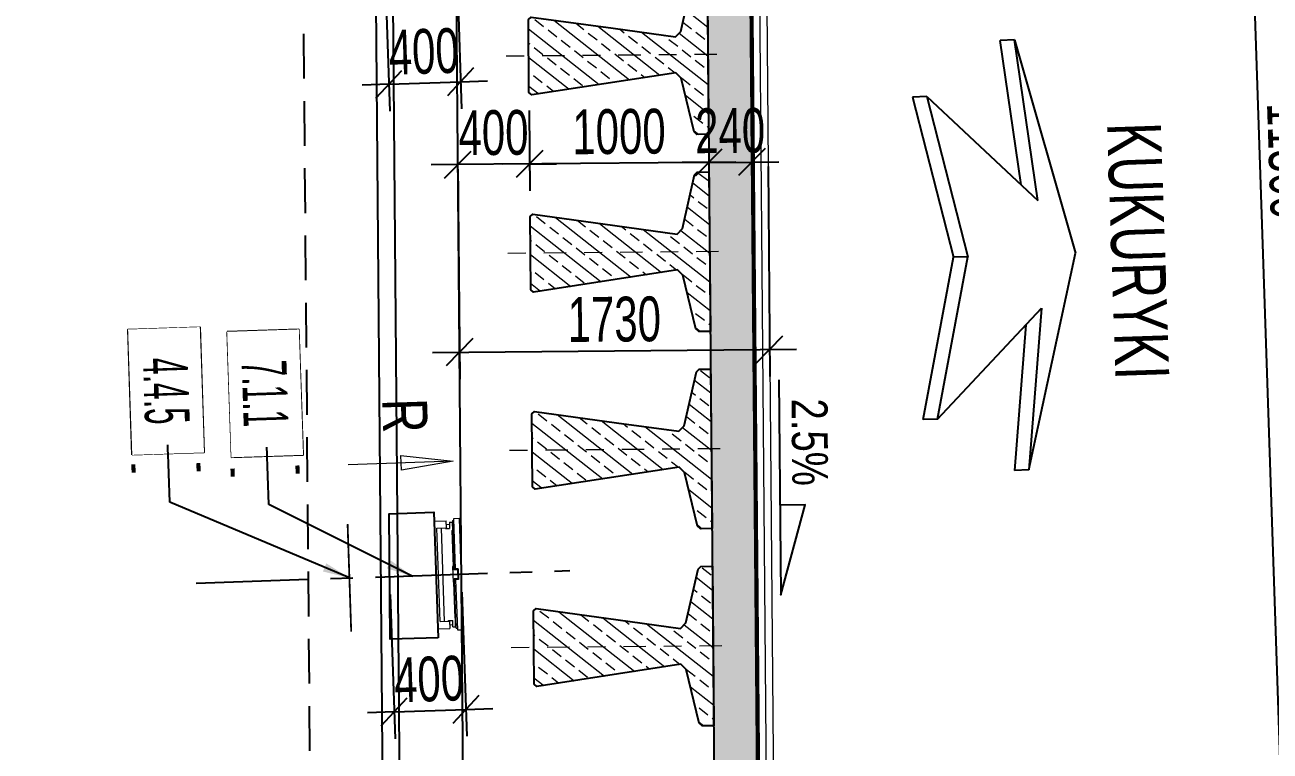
# Model space of a CAD drawing. Header units: metres. Extents: x 8395712 to 9795150, y 4166577 to 5794892.
# Drawn here: x 8418317.16 to 8418324.11, y 5772426.22 to 5772430.27 of the extents above; entities that cross this region are included whole.
import ezdxf
from ezdxf.enums import TextEntityAlignment as Align

# ---------------------------------------------------------------- set-up
doc = ezdxf.new("R2010")
doc.units = ezdxf.units.M
doc.set_wipeout_variables(frame=1)
doc.header["$PDMODE"] = 35
doc.header["$PDSIZE"] = 0.002
doc.linetypes.add('CENTER', pattern=[2, 1.25, -0.25, 0.25, -0.25])
doc.linetypes.add('HIDDEN', pattern=[0.375, 0.25, -0.125])
for name, color, linetype, lineweight in [('$0$AII_M_wyposażenie', 8, 'Continuous', 9), ('AII_M_konstrukcja', 1, 'Continuous', 25), ('AII_M_kreskowanie', 8, 'Continuous', 0), ('AII_M_nawierzchnia', 9, 'Continuous', 18), ('AII_M_opisy', 1, 'Continuous', 25), ('AII_M_opisy wymiary', 1, 'Continuous', 25), ('AII_M_osie', 9, 'CENTER', 18), ('AII_M_wymiary', 1, 'Continuous', 25), ('AII_M_wyposazenie', 1, 'Continuous', 25)]:
    doc.layers.add(name, color=color, linetype=linetype, lineweight=lineweight)
for name, color, linetype in [('$4$AII_M_obiekty', 7, 'Continuous'), ('00RysOpi-T', 2, 'Continuous'), ('AII_M_izolacja', 8, 'Continuous'), ('AII_M_konstrukcja beton', 3, 'Continuous'), ('AII_M_opis', 1, 'Continuous'), ('AII_M_opisy do legendy', 2, 'Continuous'), ('AII_M_osie główne', 8, 'CENTER'), ('AII_M_podpory', 1, 'Continuous'), ('AII_M_wyposażenie', 8, 'Continuous')]:
    doc.layers.add(name, color=color, linetype=linetype)
doc.styles.add('AII_norm.', font='CDMSIMPL.shx', dxfattribs={"width": 0.75, "bigfont": 'CDMBIGPL.shx'})
doc.styles.add('CDMSTYLE', font='CDMSIMPL.shx', dxfattribs={"width": 0.7, "bigfont": 'CDMBIGPL.shx'})
doc.dimstyles.new('CDM-ME100MM', dxfattribs={"dimscale": 0.1, "dimtxt": 2.5, "dimasz": 1.5, "dimexe": 1.5, "dimexo": 1, "dimgap": 0.5, "dimtad": 1, "dimdec": 0, "dimlfac": 1000, "dimrnd": 1, "dimzin": 9, "dimtxsty": 'CDMSTYLE', "dimblk": 'OBLIQUE', "dimcen": 2.5, "dimdle": 1.5, "dimclrd": 9, "dimclre": 9, "dimclrt": 1, "dimadec": 1, "dimazin": 2, "dimtfac": 1, "dimtdec": 0, "dimtix": 1, "dimtmove": 2, "dimatfit": 3, "dimldrblk": 'DOT', "dimfxl": 1, "dimtvp": 1, "dimtolj": 1, "dimtzin": 0, "dimlwd": 25, "dimlwe": 25, "dimarcsym": 0})
doc.dimstyles.new('CDM-ME100MM$7', dxfattribs={"dimscale": 0.1, "dimtxt": 2.5, "dimasz": 1.5, "dimexe": 1.5, "dimexo": 1, "dimgap": 0.5, "dimtad": 1, "dimdec": 0, "dimlfac": 1000, "dimrnd": 1, "dimzin": 9, "dimtxsty": 'CDMSTYLE', "dimblk": 'OBLIQUE', "dimcen": 2.5, "dimdle": 1.5, "dimclrd": 9, "dimclre": 9, "dimclrt": 1, "dimadec": 1, "dimazin": 2, "dimtfac": 1, "dimtdec": 0, "dimtix": 1, "dimtmove": 2, "dimatfit": 3, "dimfxl": 1, "dimtvp": 1, "dimtolj": 1, "dimtzin": 0, "dimlwd": 25, "dimlwe": 25, "dimarcsym": 0})

# ---------------------------------------------------------------- blocks, each defined once
blk = doc.blocks.new('Kierunek_do')
at = {"layer": 'AII_M_opis', "color": 0}
for p, q in [((-0.6, -0.15), (0, 0)), ((0.6, -0.15), (0, 0)), ((-0.15, -0.1), (-0.6, -0.15)), ((-0.45, -0.4), (-0.15, -0.1)), ((0.45, -0.4), (0.15, -0.1)), ((0.15, -0.1), (0.6, -0.15)), ((-0.195, -0.145), (-0.6, -0.19)), ((-0.6, -0.15), (-0.6, -0.19)), ((0.195, -0.145), (0.6, -0.19)), ((0.6, -0.15), (0.6, -0.19)), ((-0.45, -0.4), (0, -0.3)), ((0.45, -0.4), (0, -0.3)), ((0, -0.3), (0, -0.34)), ((-0.45, -0.44), (0, -0.34)), ((0.45, -0.44), (0, -0.34)), ((-0.45, -0.4), (-0.45, -0.44)), ((0.45, -0.4), (0.45, -0.44))]:
    blk.add_line(p, q, dxfattribs=at)
at = {"layer": 'AII_M_opis', "color": 2, "lineweight": 25, "style": 'AII_norm.', "width": 0.7, "flags": 4}
blk.add_attdef('KIERUNEK', text='', height=0.15, rotation=360, dxfattribs=at).set_placement((0, 0.175), align=Align.MIDDLE_CENTER)
blk = doc.blocks.new('$0$ŁożGarn GJ-flat-1')
at = {"layer": '$0$AII_M_wyposażenie', "linetype": 'Continuous', "lineweight": -2, "ltscale": 0.01}
for p, q in [((-0.31, 0.107), (-0.31, 0.14)), ((-0.31, 0.14), (0.31, 0.14)), ((0.31, 0.14), (0.31, 0.107)), ((-0.03, 0.107), (-0.31, 0.107)), ((-0.301, 0.101), (-0.301, 0.107)), ((-0.301, 0.101), (-0.033, 0.101)), ((-0.292, 0.098), (-0.245, 0.098)), ((-0.292, 0.083), (-0.292, 0.098)), ((-0.292, 0.083), (-0.257, 0.083)), ((-0.28, 0.065), (-0.28, 0.083)), ((-0.257, 0.06), (-0.257, 0.083)), ((-0.245, 0.095), (-0.245, 0.101)), ((-0.044, 0.095), (-0.245, 0.095)), ((-0.044, 0.098), (-0.044, 0.101)), ((-0.044, 0.098), (-0.025, 0.098)), ((-0.044, 0.098), (-0.044, 0.092)), ((0.044, 0.092), (-0.044, 0.092)), ((-0.033, 0.107), (-0.033, 0.101)), ((0.03, 0.1235), (-0.03, 0.1235)), ((-0.03, 0.1235), (-0.03, 0.107)), ((-0.025, 0.1185), (-0.03, 0.1185)), ((-0.025, 0.1115), (-0.03, 0.1115)), ((0.025, 0.1185), (-0.025, 0.1185)), ((-0.025, 0.1185), (-0.025, 0.098)), ((0.025, 0.1185), (0.03, 0.1185)), ((0.025, 0.1185), (0.025, 0.098)), ((0.025, 0.1115), (0.03, 0.1115)), ((0.044, 0.098), (0.025, 0.098)), ((0.03, 0.1235), (0.03, 0.107)), ((0.31, 0.107), (0.03, 0.107)), ((0.033, 0.107), (0.033, 0.101)), ((0.301, 0.101), (0.033, 0.101)), ((0.044, 0.098), (0.044, 0.101)), ((0.044, 0.098), (0.044, 0.092)), ((0.245, 0.095), (0.044, 0.095)), ((0.245, 0.095), (0.245, 0.101)), ((0.292, 0.098), (0.245, 0.098)), ((0.292, 0.083), (0.257, 0.083)), ((0.257, 0.06), (0.257, 0.083)), ((0.28, 0.065), (0.28, 0.083)), ((0.292, 0.083), (0.292, 0.098)), ((0.301, 0.101), (0.301, 0.107)), ((-0.26, 0.065), (-0.3, 0.065)), ((-0.3, 0), (-0.3, 0.065)), ((-0.3, 0), (0.3, 0)), ((-0.26, 0.065), (-0.257, 0.065)), ((-0.26, 0.012), (-0.26, 0.065)), ((-0.26, 0.06), (-0.257, 0.06)), ((0.26, 0.036), (-0.26, 0.036)), ((-0.26, 0.012), (0.26, 0.012)), ((0.26, 0.065), (0.257, 0.065)), ((0.26, 0.06), (0.257, 0.06)), ((0.26, 0.065), (0.3, 0.065)), ((0.26, 0.012), (0.26, 0.065)), ((0.3, 0), (0.3, 0.065))]:
    blk.add_line(p, q, dxfattribs=at)
blk = doc.blocks.new('*E134')
at = {"layer": '$4$AII_M_obiekty', "lineweight": 18, "rotation": 0.000850774965542019}
blk.add_blockref('$0$ŁożGarn GJ-flat-1', (0.0005, -0.24), dxfattribs=at)
blk = doc.blocks.new('_OBLIQUE')
at = {"color": 0, "linetype": 'ByBlock'}
blk.add_line((-0.5, -0.5), (0.5, 0.5), dxfattribs=at)
blk = doc.blocks.new('*D261')
at = {"layer": 'AII_M_opisy wymiary', "color": 9, "linetype": 'ByBlock', "lineweight": 25, "transparency": 16777216}
for p, q in [((8418320.9754, 5772429.5009), (8418320.8254, 5772429.4996)), ((8418320.9754, 5772429.5009), (8418321.2153, 5772429.5029)), ((8418321.2153, 5772429.5029), (8418321.3653, 5772429.5042)), ((8418320.9762, 5772429.4009), (8418320.9766, 5772429.3509)), ((8418321.2161, 5772429.4029), (8418321.2165, 5772429.3529))]:
    blk.add_line(p, q, dxfattribs=at)
at = {"layer": 'Defpoints', "color": 0, "linetype": 'ByBlock', "lineweight": 25, "transparency": 16777216}
for p in [(8418320.9754, 5772429.5009), (8418321.2153, 5772429.5029), (8418321.2153, 5772429.5029)]:
    blk.add_point(p, dxfattribs=at)
at = {"layer": 'AII_M_opisy wymiary', "color": 9, "linetype": 'ByBlock', "lineweight": 25, "transparency": 16777216, "xscale": 0.15, "yscale": 0.15, "zscale": 0.15}
for p, rotation in [((8418320.9754, 5772429.5009), 0.4885259304860412), ((8418321.2153, 5772429.5029), 180.488525930486)]:
    blk.add_blockref('_OBLIQUE', p, dxfattribs=dict(at, rotation=rotation))
at = {"layer": 'AII_M_opisy wymiary', "color": 1, "linetype": 'ByBlock', "lineweight": 25, "transparency": 16777216, "insert": (8418321.0938, 5772429.6769), "char_height": 0.25, "attachment_point": 5, "rotation": 0.48853, "style": 'CDMSTYLE'}
blk.add_mtext('\\A1;240', dxfattribs=at)
blk = doc.blocks.new('_DOT')
at = {"color": 0, "linetype": 'ByBlock'}
blk.add_line((-0.5, 0), (-1, 0), dxfattribs=at)
at = {"color": 0, "linetype": 'ByBlock', "const_width": 0.5}
blk.add_lwpolyline([(-0.25, 0, 1), (0.25, 0, 1)], format="xyb", close=True, dxfattribs=at)
blk = doc.blocks.new('*D262')
at = {"layer": 'AII_M_opisy wymiary', "color": 9, "linetype": 'ByBlock', "lineweight": 25, "transparency": 16777216}
for p, q in [((8418319.9728, 5772429.7902), (8418319.9767, 5772429.3423)), ((8418321.1253, 5772429.5021), (8418319.8254, 5772429.491)), ((8418320.9756, 5772429.4758), (8418320.9766, 5772429.3509))]:
    blk.add_line(p, q, dxfattribs=at)
at = {"layer": 'Defpoints', "color": 0, "linetype": 'ByBlock', "lineweight": 25, "transparency": 16777216}
for p in [(8418319.972, 5772429.8902), (8418320.9747, 5772429.5758), (8418319.9754, 5772429.4923)]:
    blk.add_point(p, dxfattribs=at)
at = {"layer": 'AII_M_opisy wymiary', "color": 9, "linetype": 'ByBlock', "lineweight": 25, "transparency": 16777216, "xscale": 0.15, "yscale": 0.15, "zscale": 0.15}
for p, rotation in [((8418320.9754, 5772429.5009), 0.4885262350289122), ((8418319.9754, 5772429.4923), 180.488526235029)]:
    blk.add_blockref('_OBLIQUE', p, dxfattribs=dict(at, rotation=rotation))
at = {"layer": 'AII_M_opisy wymiary', "color": 1, "linetype": 'ByBlock', "lineweight": 25, "transparency": 16777216, "insert": (8418320.4739, 5772429.6716), "char_height": 0.25, "attachment_point": 5, "rotation": 0.48853, "style": 'CDMSTYLE'}
blk.add_mtext('\\A1;1000', dxfattribs=at)
blk = doc.blocks.new('*D263')
at = {"layer": 'AII_M_opisy wymiary', "color": 9, "linetype": 'ByBlock', "lineweight": 25, "transparency": 16777216}
for p, q in [((8418319.9728, 5772429.7902), (8418319.9767, 5772429.3423)), ((8418319.5755, 5772429.4889), (8418319.4255, 5772429.4876)), ((8418319.9754, 5772429.4923), (8418319.5755, 5772429.4889)), ((8418319.5758, 5772429.4579), (8418319.5768, 5772429.3389)), ((8418319.9754, 5772429.4923), (8418320.1254, 5772429.4936))]:
    blk.add_line(p, q, dxfattribs=at)
at = {"layer": 'Defpoints', "color": 0, "linetype": 'ByBlock', "lineweight": 25, "transparency": 16777216}
for p in [(8418319.972, 5772429.8902), (8418319.5749, 5772429.5579), (8418319.5755, 5772429.4889)]:
    blk.add_point(p, dxfattribs=at)
at = {"layer": 'AII_M_opisy wymiary', "color": 9, "linetype": 'ByBlock', "lineweight": 25, "transparency": 16777216, "xscale": 0.15, "yscale": 0.15, "zscale": 0.15}
for p, rotation in [((8418319.5755, 5772429.4889), 0.4885262350289392), ((8418319.9754, 5772429.4923), 180.488526235029)]:
    blk.add_blockref('_OBLIQUE', p, dxfattribs=dict(at, rotation=rotation))
at = {"layer": 'AII_M_opisy wymiary', "color": 1, "linetype": 'ByBlock', "lineweight": 25, "transparency": 16777216, "insert": (8418319.774, 5772429.6656), "char_height": 0.25, "attachment_point": 5, "rotation": 0.48853, "style": 'CDMSTYLE'}
blk.add_mtext('\\A1;400', dxfattribs=at)
blk = doc.blocks.new('*D273')
at = {"layer": 'AII_M_opisy wymiary', "color": 9, "linetype": 'ByBlock', "lineweight": 25, "transparency": 16777216}
for p, q in [((8418319.5757, 5772429.4639), (8418319.5857, 5772428.2922)), ((8418321.3055, 5772429.4787), (8418321.3154, 5772428.307)), ((8418319.4344, 5772428.441), (8418321.4642, 5772428.4583))]:
    blk.add_line(p, q, dxfattribs=at)
at = {"layer": 'Defpoints', "color": 0, "linetype": 'ByBlock', "lineweight": 25, "transparency": 16777216}
for p in [(8418321.3046, 5772429.5786), (8418319.5749, 5772429.5639), (8418321.3142, 5772428.457)]:
    blk.add_point(p, dxfattribs=at)
at = {"layer": 'AII_M_opisy wymiary', "color": 9, "linetype": 'ByBlock', "lineweight": 25, "transparency": 16777216, "xscale": 0.15, "yscale": 0.15, "zscale": 0.15}
for p, rotation in [((8418321.3142, 5772428.457), 0.4885262253051947), ((8418319.5844, 5772428.4422), 180.4885262253052)]:
    blk.add_blockref('_OBLIQUE', p, dxfattribs=dict(at, rotation=rotation))
at = {"layer": 'AII_M_opisy wymiary', "color": 1, "linetype": 'ByBlock', "lineweight": 25, "transparency": 16777216, "insert": (8418320.4478, 5772428.6246), "char_height": 0.25, "attachment_point": 5, "rotation": 0.48853, "style": 'CDMSTYLE'}
blk.add_mtext('\\A1;1730', dxfattribs=at)
blk = doc.blocks.new('Spadek')
at = {"layer": 'AII_M_wymiary', "color": 9}
blk.add_lwpolyline([(-0.2999, 0), (0.2999, 0), (0.0499, 0.07), (0.0499, 0.07), (0.0499, 0)], dxfattribs=at)
at = {"layer": 'AII_M_wymiary', "color": 1, "style": 'CDMSTYLE', "width": 0.8}
blk.add_attdef('SP', text='', height=0.1, rotation=360, dxfattribs=at).set_placement((-0.125, 0.035), align=Align.CENTER)
blk = doc.blocks.new('*D372')
at = {"layer": 'AII_M_opisy wymiary', "color": 9, "linetype": 'ByBlock', "lineweight": 25, "transparency": 16777216}
for p, q in [((8418323.8526, 5772435.3014), (8418324.2414, 5772423.7079)), ((8418321.3977, 5772435.069), (8418324.0075, 5772435.1565)), ((8418321.5256, 5772423.767), (8418324.3863, 5772423.8629))]:
    blk.add_line(p, q, dxfattribs=at)
at = {"layer": 'Defpoints', "color": 0, "linetype": 'ByBlock', "lineweight": 25, "transparency": 16777216}
for p in [(8418321.2978, 5772435.0657), (8418324.2363, 5772423.8579), (8418321.4257, 5772423.7636)]:
    blk.add_point(p, dxfattribs=at)
at = {"layer": 'AII_M_opisy wymiary', "color": 9, "linetype": 'ByBlock', "lineweight": 25, "transparency": 16777216, "xscale": 0.15, "yscale": 0.15, "zscale": 0.15}
for p, rotation in [((8418323.8576, 5772435.1515), 91.92062238634111), ((8418324.2363, 5772423.8579), 271.9206223863411)]:
    blk.add_blockref('_OBLIQUE', p, dxfattribs=dict(at, rotation=rotation))
at = {"layer": 'AII_M_opisy wymiary', "color": 1, "linetype": 'ByBlock', "lineweight": 25, "transparency": 16777216, "insert": (8418324.2219, 5772429.5106), "char_height": 0.25, "attachment_point": 5, "rotation": 271.92062, "style": 'CDMSTYLE'}
blk.add_mtext('\\A1;11300', dxfattribs=at)
blk = doc.blocks.new('*D369')
at = {"layer": 'AII_M_opisy wymiary', "color": 9, "linetype": 'ByBlock', "lineweight": 25, "transparency": 16777216}
for p, q in [((8418324.2074, 5772436.4139), (8418324.6967, 5772421.8221)), ((8418321.4552, 5772436.1716), (8418324.3623, 5772436.2691)), ((8418321.7156, 5772421.8723), (8418324.8416, 5772421.9771))]:
    blk.add_line(p, q, dxfattribs=at)
at = {"layer": 'Defpoints', "color": 0, "linetype": 'ByBlock', "lineweight": 25, "transparency": 16777216}
for p in [(8418321.3553, 5772436.1682), (8418324.6917, 5772421.9721), (8418321.6157, 5772421.8689)]:
    blk.add_point(p, dxfattribs=at)
at = {"layer": 'AII_M_opisy wymiary', "color": 9, "linetype": 'ByBlock', "lineweight": 25, "transparency": 16777216, "xscale": 0.15, "yscale": 0.15, "zscale": 0.15}
for p, rotation in [((8418324.2124, 5772436.264), 91.92062238634111), ((8418324.6917, 5772421.9721), 271.9206223863411)]:
    blk.add_blockref('_OBLIQUE', p, dxfattribs=dict(at, rotation=rotation))
at = {"layer": 'AII_M_opisy wymiary', "color": 1, "linetype": 'ByBlock', "lineweight": 25, "transparency": 16777216, "insert": (8418324.6269, 5772429.1239), "char_height": 0.25, "attachment_point": 5, "rotation": 271.92062, "style": 'CDMSTYLE'}
blk.add_mtext('\\A1;14300', dxfattribs=at)
blk = doc.blocks.new('*D366')
at = {"layer": 'AII_M_opisy wymiary', "color": 9, "linetype": 'ByBlock', "lineweight": 25, "transparency": 16777216}
for p, q in [((8418324.1642, 5772452.5215), (8418325.1931, 5772421.8388)), ((8418320.6968, 5772452.2552), (8418324.3192, 5772452.3767)), ((8418321.7156, 5772421.8723), (8418325.338, 5772421.9937))]:
    blk.add_line(p, q, dxfattribs=at)
at = {"layer": 'Defpoints', "color": 0, "linetype": 'ByBlock', "lineweight": 25, "transparency": 16777216}
for p in [(8418320.5968, 5772452.2518), (8418325.1881, 5772421.9887), (8418321.6157, 5772421.8689)]:
    blk.add_point(p, dxfattribs=at)
at = {"layer": 'AII_M_opisy wymiary', "color": 9, "linetype": 'ByBlock', "lineweight": 25, "transparency": 16777216, "xscale": 0.15, "yscale": 0.15, "zscale": 0.15}
for p, rotation in [((8418324.1692, 5772452.3716), 91.92062238634111), ((8418325.1881, 5772421.9887), 271.9206223863411)]:
    blk.add_blockref('_OBLIQUE', p, dxfattribs=dict(at, rotation=rotation))
at = {"layer": 'AII_M_opisy wymiary', "color": 1, "linetype": 'ByBlock', "lineweight": 25, "transparency": 16777216, "insert": (8418324.8536, 5772437.186), "char_height": 0.25, "attachment_point": 5, "rotation": 271.92062, "style": 'CDMSTYLE'}
blk.add_mtext('\\A1;30400', dxfattribs=at)
blk = doc.blocks.new('OpiNum01')
at = {"layer": 'AII_M_opisy do legendy', "color": 0, "linetype": 'Continuous'}
blk.add_lwpolyline([(-3.5, -2), (3.5, -2), (3.5, 2), (-3.5, 2)], close=True, dxfattribs=at)
at = {"color": 9, "linetype": 'Continuous', "lineweight": 25, "style": 'CDMSTYLE', "width": 0.7, "flags": 1}
for tag, p in [('NAZWAPOL', (-4.105, -6.803)), ('NAZWAANG', (-4.105, -10.477)), ('SPECYF', (-4.105, -14.151)), ('ID', (-4.105, -17.825)), ('BAZA', (-4.105, -21.499)), ('RYSUNEK', (-4.105, -25.173))]:
    blk.add_attdef(tag, p, '', height=2, dxfattribs=at)
at = {"layer": 'AII_M_opisy do legendy', "linetype": 'Continuous', "lineweight": -2, "style": 'CDMSTYLE', "width": 0.5}
blk.add_attdef('NR', text='', height=2.5, dxfattribs=at).set_placement((0, 0), align=Align.MIDDLE)
at = {"color": 0, "linetype": 'Continuous'}
blk.add_wipeout([(-3.5, -2), (3.5, -2), (3.5, 2), (-3.5, 2)], dxfattribs=at).dxf.layer = 'AII_M_opisy do legendy'
blk = doc.blocks.new('OpiTxt01')
at = {"color": 0, "linetype": 'Continuous', "lineweight": 20, "style": 'CDMSTYLE', "width": 0.7}
blk.add_attdef('TEKST_GORNY', (1, 0.895), '', height=2, dxfattribs=at)
at = {"color": 0, "linetype": 'Continuous', "lineweight": -2, "style": 'CDMSTYLE', "width": 0.7}
blk.add_attdef('TEKST_DOLNY', (1.049, -2.731), '', height=2, dxfattribs=at)
blk = doc.blocks.new('*D400')
at = {"layer": 'AII_M_opisy wymiary', "color": 9, "linetype": 'ByBlock', "lineweight": 25, "transparency": 16777216}
for p, q in [((8418319.1986, 5772427.0908), (8418319.2255, 5772426.2861)), ((8418319.5983, 5772427.1042), (8418319.6253, 5772426.2995)), ((8418319.2205, 5772426.436), (8418319.6203, 5772426.4494)), ((8418319.6203, 5772426.4494), (8418319.7702, 5772426.4544)), ((8418319.2205, 5772426.436), (8418319.0706, 5772426.431))]:
    blk.add_line(p, q, dxfattribs=at)
at = {"layer": 'Defpoints', "color": 0, "linetype": 'ByBlock', "lineweight": 25, "transparency": 16777216}
for p in [(8418319.1952, 5772427.1908), (8418319.595, 5772427.2042), (8418319.6203, 5772426.4494)]:
    blk.add_point(p, dxfattribs=at)
at = {"layer": 'AII_M_opisy wymiary', "color": 9, "linetype": 'ByBlock', "lineweight": 25, "transparency": 16777216, "xscale": 0.15, "yscale": 0.15, "zscale": 0.15}
for p, rotation in [((8418319.6203, 5772426.4494), 181.9206223863411), ((8418319.2205, 5772426.436), 1.920622386341133)]:
    blk.add_blockref('_OBLIQUE', p, dxfattribs=dict(at, rotation=rotation))
at = {"layer": 'AII_M_opisy wymiary', "color": 1, "linetype": 'ByBlock', "lineweight": 25, "transparency": 16777216, "insert": (8418319.4145, 5772426.6176), "char_height": 0.25, "attachment_point": 5, "rotation": 1.92062, "style": 'CDMSTYLE'}
blk.add_mtext('\\A1;400', dxfattribs=at)
blk = doc.blocks.new('*D401')
at = {"layer": 'AII_M_opisy wymiary', "color": 9, "linetype": 'ByBlock', "lineweight": 25, "transparency": 16777216}
for p, q in [((8418319.1687, 5772430.5918), (8418319.1957, 5772429.7871)), ((8418319.5685, 5772430.6052), (8418319.5955, 5772429.8005)), ((8418319.1907, 5772429.937), (8418319.0407, 5772429.9319)), ((8418319.1907, 5772429.937), (8418319.5904, 5772429.9504)), ((8418319.5904, 5772429.9504), (8418319.7404, 5772429.9554))]:
    blk.add_line(p, q, dxfattribs=at)
at = {"layer": 'Defpoints', "color": 0, "linetype": 'ByBlock', "lineweight": 25, "transparency": 16777216}
for p in [(8418319.1654, 5772430.6917), (8418319.5651, 5772430.7052), (8418319.5904, 5772429.9504)]:
    blk.add_point(p, dxfattribs=at)
at = {"layer": 'AII_M_opisy wymiary', "color": 9, "linetype": 'ByBlock', "lineweight": 25, "transparency": 16777216, "xscale": 0.15, "yscale": 0.15, "zscale": 0.15}
for p, rotation in [((8418319.1907, 5772429.937), 1.920622386341133), ((8418319.5904, 5772429.9504), 181.9206223863411)]:
    blk.add_blockref('_OBLIQUE', p, dxfattribs=dict(at, rotation=rotation))
at = {"layer": 'AII_M_opisy wymiary', "color": 1, "linetype": 'ByBlock', "lineweight": 25, "transparency": 16777216, "insert": (8418319.3847, 5772430.1186), "char_height": 0.25, "attachment_point": 5, "rotation": 1.92062, "style": 'CDMSTYLE'}
blk.add_mtext('\\A1;400', dxfattribs=at)

msp = doc.modelspace()

# ---------------------------------------------------------------- hatches: boundary and pattern name
at = {"layer": 'AII_M_kreskowanie', "lineweight": 25}
h = msp.add_hatch(dxfattribs=at)
h.set_pattern_fill('ANSI33', color=256, scale=0.5, angle=-88.07938)
h.set_pattern_definition([(316.92062, (8418311.75526, 5772465.75377), (0.08537637, 0.09130102), []), (316.92062, (8418311.75822, 5772465.66543), (0.08537637, 0.09130102), [0.0625, -0.03125])])
h.paths.add_polyline_path([(8418320.9191, 5772436.1036), (8418321.0218, 5772424.0502), (8418321.1798, 5772421.9043), (8418321.4197, 5772421.9124), (8418321.2617, 5772424.0583), (8418321.1589, 5772436.1116)])
at = {"layer": 'AII_M_kreskowanie'}
h = msp.add_hatch(dxfattribs=at)
h.set_pattern_fill('ANSI33', color=256, scale=0.5, angle=-83.2119)
h.set_pattern_definition([(321.788101, (8418324.70544, 5770591.59636), (0.077321448, 0.098216056), []), (321.788101, (8418324.71589, 5770591.50859), (0.077321448, 0.098216056), [0.0625, -0.03125])])
h.paths.add_polyline_path([(8418319.9685, 5772430.2986), (8418319.9832, 5772430.3116), (8418320.7894, 5772430.2014), (8418320.8191, 5772430.2317), (8418320.8866, 5772430.5322), (8418320.9014, 5772430.5474), (8418320.9664, 5772430.5479), (8418320.974, 5772429.658), (8418320.909, 5772429.6574), (8418320.8939, 5772429.6723), (8418320.8213, 5772429.9717), (8418320.7911, 5772430.0014), (8418319.9869, 5772429.8775), (8418319.972, 5772429.8902)])
h = msp.add_hatch(dxfattribs=at)
h.set_pattern_fill('ANSI33', color=256, scale=0.5, angle=-83.2119)
h.set_pattern_definition([(321.788101, (8418324.71482, 5770590.4964), (0.077321448, 0.098216056), []), (321.788101, (8418324.72527, 5770590.40863), (0.077321448, 0.098216056), [0.0625, -0.03125])])
h.paths.add_polyline_path([(8418319.9779, 5772429.1987), (8418319.9926, 5772429.2116), (8418320.7988, 5772429.1014), (8418320.8285, 5772429.1317), (8418320.8959, 5772429.4323), (8418320.9108, 5772429.4474), (8418320.9758, 5772429.448), (8418320.9834, 5772428.558), (8418320.9184, 5772428.5574), (8418320.9033, 5772428.5723), (8418320.8307, 5772428.8717), (8418320.8005, 5772428.9014), (8418319.9963, 5772428.7775), (8418319.9814, 5772428.7902)])
h = msp.add_hatch(dxfattribs=at)
h.set_pattern_fill('ANSI33', color=256, scale=0.5, angle=-83.2119)
h.set_pattern_definition([(321.788101, (8418324.7242, 5770589.39644), (0.077321448, 0.098216056), []), (321.788101, (8418324.73465, 5770589.30867), (0.077321448, 0.098216056), [0.0625, -0.03125])])
h.paths.add_polyline_path([(8418319.9873, 5772428.0987), (8418320.002, 5772428.1117), (8418320.8081, 5772428.0015), (8418320.8379, 5772428.0317), (8418320.9053, 5772428.3323), (8418320.9202, 5772428.3474), (8418320.9852, 5772428.348), (8418320.9928, 5772427.458), (8418320.9278, 5772427.4575), (8418320.9126, 5772427.4724), (8418320.8401, 5772427.7717), (8418320.8098, 5772427.8015), (8418320.0057, 5772427.6776), (8418319.9908, 5772427.6903)])
h = msp.add_hatch(dxfattribs=at)
h.set_pattern_fill('ANSI33', color=256, scale=0.5, angle=-83.2119)
h.set_pattern_definition([(321.788101, (8418324.73358, 5770588.29648), (0.077321448, 0.098216056), []), (321.788101, (8418324.74402, 5770588.20871), (0.077321448, 0.098216056), [0.0625, -0.03125])])
h.paths.add_polyline_path([(8418319.9967, 5772426.9987), (8418320.0114, 5772427.0117), (8418320.8175, 5772426.9015), (8418320.8473, 5772426.9318), (8418320.9147, 5772427.2324), (8418320.9296, 5772427.2475), (8418320.9946, 5772427.248), (8418321.0022, 5772426.3581), (8418320.9372, 5772426.3575), (8418320.922, 5772426.3724), (8418320.8495, 5772426.6718), (8418320.8192, 5772426.7015), (8418320.0151, 5772426.5776), (8418320.0001, 5772426.5903)])

# ---------------------------------------------------------------- linework, layer by layer
at = {"layer": 'AII_M_izolacja', "linetype": 'HIDDEN', "ltscale": 0.5, "const_width": 0.01, "elevation": 0}
msp.add_lwpolyline([(8418320.9189, 5772436.1086), (8418321.1639, 5772436.1168), (8418321.2667, 5772424.0584), (8418321.4251, 5772421.9075), (8418321.18, 5772421.8993)], dxfattribs=at)
at = {"layer": 'AII_M_izolacja', "elevation": 0}
msp.add_lwpolyline([(8418321.1688, 5772436.1219), (8418321.2717, 5772424.0586), (8418321.4304, 5772421.9027)], dxfattribs=at)
at = {"layer": 'AII_M_konstrukcja', "color": 2, "elevation": 0}
for points in [[(8418320.441, 5772430.249), (8418320.7894, 5772430.2014), (8418320.8191, 5772430.2317), (8418320.8866, 5772430.5322), (8418320.9014, 5772430.5474), (8418320.9664, 5772430.5479), (8418320.974, 5772429.658), (8418320.909, 5772429.6574), (8418320.8939, 5772429.6723), (8418320.8213, 5772429.9717), (8418320.7911, 5772430.0014), (8418319.9869, 5772429.8775), (8418319.972, 5772429.8902), (8418319.9685, 5772430.2986), (8418319.9832, 5772430.3116), (8418320.441, 5772430.249)], [(8418320.4503, 5772429.1491), (8418320.7988, 5772429.1014), (8418320.8285, 5772429.1317), (8418320.8959, 5772429.4323), (8418320.9108, 5772429.4474), (8418320.9758, 5772429.448), (8418320.9834, 5772428.558), (8418320.9184, 5772428.5574), (8418320.9033, 5772428.5723), (8418320.8307, 5772428.8717), (8418320.8005, 5772428.9014), (8418319.9963, 5772428.7775), (8418319.9814, 5772428.7902), (8418319.9779, 5772429.1987), (8418319.9926, 5772429.2116), (8418320.4503, 5772429.1491)], [(8418320.4597, 5772428.0491), (8418320.8081, 5772428.0015), (8418320.8379, 5772428.0317), (8418320.9053, 5772428.3323), (8418320.9202, 5772428.3474), (8418320.9852, 5772428.348), (8418320.9928, 5772427.458), (8418320.9278, 5772427.4575), (8418320.9126, 5772427.4724), (8418320.8401, 5772427.7717), (8418320.8098, 5772427.8015), (8418320.0057, 5772427.6776), (8418319.9908, 5772427.6903), (8418319.9873, 5772428.0987), (8418320.002, 5772428.1117), (8418320.4597, 5772428.0491)], [(8418320.4691, 5772426.9491), (8418320.8175, 5772426.9015), (8418320.8473, 5772426.9318), (8418320.9147, 5772427.2324), (8418320.9296, 5772427.2475), (8418320.9946, 5772427.248), (8418321.0022, 5772426.3581), (8418320.9372, 5772426.3575), (8418320.922, 5772426.3724), (8418320.8495, 5772426.6718), (8418320.8192, 5772426.7015), (8418320.0151, 5772426.5776), (8418320.0001, 5772426.5903), (8418319.9967, 5772426.9987), (8418320.0114, 5772427.0117), (8418320.4691, 5772426.9491)]]:
    msp.add_lwpolyline(points, dxfattribs=at)
at = {"layer": 'AII_M_konstrukcja beton', "elevation": 0}
for points in [[(8418320.9191, 5772436.1036), (8418321.1589, 5772436.1116), (8418321.2617, 5772424.0583), (8418321.4197, 5772421.9124), (8418321.1798, 5772421.9043)], [(8418320.9191, 5772436.1036), (8418321.0218, 5772424.0502), (8418321.1798, 5772421.9043), (8418321.4197, 5772421.9124), (8418321.2617, 5772424.0583), (8418321.1589, 5772436.1116), (8418320.9191, 5772436.1036)]]:
    msp.add_lwpolyline(points, dxfattribs=at)
at = {"layer": 'AII_M_nawierzchnia', "color": 8, "elevation": 0}
msp.add_lwpolyline([(8418321.2178, 5772435.063), (8418321.3117, 5772424.06)], dxfattribs=at)
at = {"layer": 'AII_M_nawierzchnia', "elevation": 0}
msp.add_lwpolyline([(8418321.2578, 5772435.0643), (8418321.2621, 5772434.5642), (8418321.2941, 5772430.8132), (8418321.3261, 5772427.0621), (8418321.3516, 5772424.0613)], dxfattribs=at)
at = {"layer": 'AII_M_opisy', "color": 10, "lineweight": 18, "elevation": 0}
msp.add_lwpolyline([(8418319.5483, 5772427.8343), (8418319.26, 5772427.7841), (8418319.2573, 5772427.8651), (8418319.5483, 5772427.8343), (8418318.9634, 5772427.8147)], dxfattribs=at)
at = {"layer": 'AII_M_opisy', "color": 1, "lineweight": 25, "ltscale": 0.5, "elevation": 0}
msp.add_lwpolyline([(8418319.4648, 5772426.8496), (8418319.1982, 5772426.8407), (8418319.1922, 5772427.5409), (8418319.4413, 5772427.5492)], close=True, dxfattribs=at)
at = {"layer": 'AII_M_opisy wymiary', "color": 1, "linetype": 'ByBlock', "lineweight": 40}
msp.add_circle((8418171.8303, 5772432.124), 22459.4841, dxfattribs=at)
at = {"layer": 'AII_M_osie', "color": 9, "lineweight": 25, "ltscale": 0.5}
msp.add_line((8418318.1157, 5772427.1546), (8418320.2003, 5772427.2245), dxfattribs=at)
at = {"layer": 'AII_M_osie główne', "lineweight": 18, "ltscale": 0.1, "elevation": 0}
for points in [[(8418321.0202, 5772430.1034), (8418319.8203, 5772430.0931)], [(8418321.0296, 5772429.0034), (8418319.8296, 5772428.9932)], [(8418321.039, 5772427.9034), (8418319.839, 5772427.8932)], [(8418321.0484, 5772426.8035), (8418319.8484, 5772426.7933)]]:
    msp.add_lwpolyline(points, dxfattribs=at)
at = {"layer": 'AII_M_podpory', "color": 2, "linetype": 'ByBlock', "lineweight": -2}
msp.add_line((8418319.6389, 5772422.0528), (8418319.5204, 5772435.9566), dxfattribs=at)
at = {"layer": 'AII_M_podpory', "color": 1, "linetype": 'HIDDEN', "lineweight": 25, "elevation": 0}
msp.add_lwpolyline([(8418318.6568, 5772436.9682), (8418318.7842, 5772422.0241)], dxfattribs=at)
at = {"layer": 'AII_M_podpory', "color": 1, "linetype": 'ByBlock', "lineweight": -2, "elevation": 0}
for points in [[(8418319.0617, 5772436.9818), (8418319.1891, 5772422.0389)], [(8418319.1567, 5772436.985), (8418319.2841, 5772422.0396)]]:
    msp.add_lwpolyline(points, dxfattribs=at)
at = {"layer": 'AII_M_wyposazenie', "const_width": 0.01, "elevation": 0}
msp.add_lwpolyline([(8418318.9603, 5772427.4831), (8418318.9804, 5772426.8834)], dxfattribs=at)

# ---------------------------------------------------------------- block references
at = {"layer": 'AII_M_opis'}
ref = msp.add_blockref('Kierunek_do', (8418323.0199, 5772428.995), dxfattribs=dict(at, xscale=2, yscale=2, zscale=2, rotation=271.9206224382555))
ref.add_attrib('KIERUNEK', 'KUKURYKI', dxfattribs={"color": 2, "lineweight": 25, "height": 0.3, "rotation": 271.92062, "style": 'AII_norm.', "width": 0.7}).set_placement((8418323.3697, 5772429.0067), align=Align.MIDDLE_CENTER)
at = {"layer": 'AII_M_wymiary', "xscale": 2, "yscale": 2, "zscale": 2, "rotation": 270.4885262079019}
msp.add_blockref('Spadek', (8418321.3707, 5772427.689), dxfattribs=at).add_auto_attribs({'SP': '2.5%'})
at = {"layer": 'AII_M_wyposażenie', "lineweight": 0, "ltscale": 0.5, "extrusion": (0, 0, -1), "zscale": -0.9999999999999996, "rotation": 88.07937756174445}
msp.add_blockref('*E134', (-8418319.6949, 5772427.2071), dxfattribs=at)
at = {"layer": 'Defpoints', "color": 250, "linetype": 'Continuous', "lineweight": 0}
ref = msp.add_blockref('OpiTxt01', (8418317.9684, 5772427.6063), dxfattribs=dict(at, xscale=-0.1, yscale=0.1, zscale=0.1, rotation=271.9206231581157))
ref.add_attrib('TEKST_GORNY', '-', (8418318.0505, 5772427.8292), dxfattribs={"layer": '0', "color": 0, "linetype": 'Continuous', "lineweight": 20, "height": 0.2, "rotation": 271.92062, "style": 'CDMSTYLE', "width": 0.7})
ref.add_attrib('TEKST_DOLNY', '-', (8418317.6879, 5772427.8219), dxfattribs={"layer": '0', "color": 0, "linetype": 'Continuous', "lineweight": -2, "height": 0.2, "rotation": 271.92062, "style": 'CDMSTYLE', "width": 0.7})
at = {"layer": 'Defpoints', "color": 250, "linetype": 'Continuous', "lineweight": 0, "xscale": 0.1, "yscale": 0.1, "zscale": 0.1, "rotation": 271.9206238515128}
msp.add_blockref('OpiTxt01', (8418318.5102, 5772427.9129), dxfattribs=at).add_auto_attribs({'TEKST_GORNY': '-', 'TEKST_DOLNY': '-'})

# ---------------------------------------------------------------- texts
at = {"layer": 'AII_M_opisy', "color": 10, "lineweight": 18, "style": 'CDMSTYLE', "width": 0.8}
msp.add_text('R', height=0.25, rotation=271.92062, dxfattribs=at).set_placement((8418319.2811, 5772428.0885), align=Align.MIDDLE_CENTER)

# ---------------------------------------------------------------- dimensions: what is measured, and where the dimension line sits
at = {"layer": 'AII_M_opisy wymiary', "color": 1, "linetype": 'ByBlock', "lineweight": 25}
for base, p1, p2, angle, picture, middle in [((8418325.1881, 5772421.9887), (8418320.5968, 5772452.2518), (8418321.6157, 5772421.8689), 271.92062, '*D366', (8418324.8536, 5772437.186)), ((8418324.6917, 5772421.9721), (8418321.3553, 5772436.1682), (8418321.6157, 5772421.8689), 271.92062, '*D369', (8418324.6269, 5772429.1239)), ((8418324.2363, 5772423.8579), (8418321.2978, 5772435.0657), (8418321.4257, 5772423.7636), 271.92062, '*D372', (8418324.2219, 5772429.5106)), ((8418319.5904, 5772429.9504), (8418319.1654, 5772430.6917), (8418319.5651, 5772430.7052), 1.92062, '*D401', (8418319.3847, 5772430.1186)), ((8418319.5755, 5772429.4889), (8418319.972, 5772429.8902), (8418319.5749, 5772429.5579), 180.48853, '*D263', (8418319.774, 5772429.6656)), ((8418319.9754, 5772429.4923), (8418320.9747, 5772429.5758), (8418319.972, 5772429.8902), 180.48853, '*D262', (8418320.4739, 5772429.6716)), ((8418319.6203, 5772426.4494), (8418319.1952, 5772427.1908), (8418319.595, 5772427.2042), 1.92062, '*D400', (8418319.4145, 5772426.6176))]:
    dim = msp.add_linear_dim(base=base, p1=p1, p2=p2, angle=angle, dimstyle='CDM-ME100MM', dxfattribs=at)
    dim.commit()
    dim.dimension.update_dxf_attribs({"geometry": picture, "text_midpoint": middle})
for p1, p2, distance, picture, middle in [((8418320.9754, 5772429.5009), (8418321.2153, 5772429.5029), 0, '*D261', (8418321.0938, 5772429.6769)), ((8418319.5749, 5772429.5639), (8418321.3046, 5772429.5786), -1.1217, '*D273', (8418320.4478, 5772428.6246))]:
    dim = msp.add_aligned_dim(p1=p1, p2=p2, distance=distance, dimstyle='CDM-ME100MM', dxfattribs=at)
    dim.commit()
    dim.dimension.update_dxf_attribs({"geometry": picture, "text_midpoint": middle})

# ---------------------------------------------------------------- next in the draw order: block references
at = {"layer": '00RysOpi-T', "color": 1, "linetype": 'Continuous', "lineweight": 0}
ref = msp.add_blockref('OpiNum01', (8418317.9477, 5772428.2259), dxfattribs=dict(at, xscale=-0.1, yscale=0.1, zscale=0.1, rotation=271.9206231581157))
ref.add_attrib('NR', '4.4.5', dxfattribs={"layer": 'AII_M_opisy do legendy', "linetype": 'Continuous', "lineweight": -2, "height": 0.25, "rotation": 271.92062, "style": 'CDMSTYLE', "width": 0.5}).set_placement((8418317.9477, 5772428.2259), align=Align.MIDDLE)

# ---------------------------------------------------------------- next in the draw order: leaders
at = {"layer": '00RysOpi-T', "color": 9, "linetype": 'Continuous', "lineweight": 0}
msp.add_leader([(8418318.9703, 5772427.1832), (8418317.9684, 5772427.6063), (8418317.9577, 5772427.9261)], dimstyle='CDM-ME100MM$7', dxfattribs=at)

# ---------------------------------------------------------------- next in the draw order: block references
at = {"layer": '00RysOpi-T', "color": 1, "linetype": 'Continuous', "lineweight": 0, "xscale": 0.1, "yscale": 0.1, "zscale": 0.1, "rotation": 271.9206238515128}
msp.add_blockref('OpiNum01', (8418318.5001, 5772428.2127), dxfattribs=at).add_auto_attribs({'NR': '7.1.1'})

# ---------------------------------------------------------------- next in the draw order: leaders
at = {"layer": '00RysOpi-T', "color": 9, "linetype": 'Continuous', "lineweight": 0}
msp.add_leader([(8418319.3242, 5772427.1912), (8418318.5209, 5772427.593), (8418318.5102, 5772427.9129)], dimstyle='CDM-ME100MM$7', dxfattribs=at)

doc.saveas('drawing.dxf')
